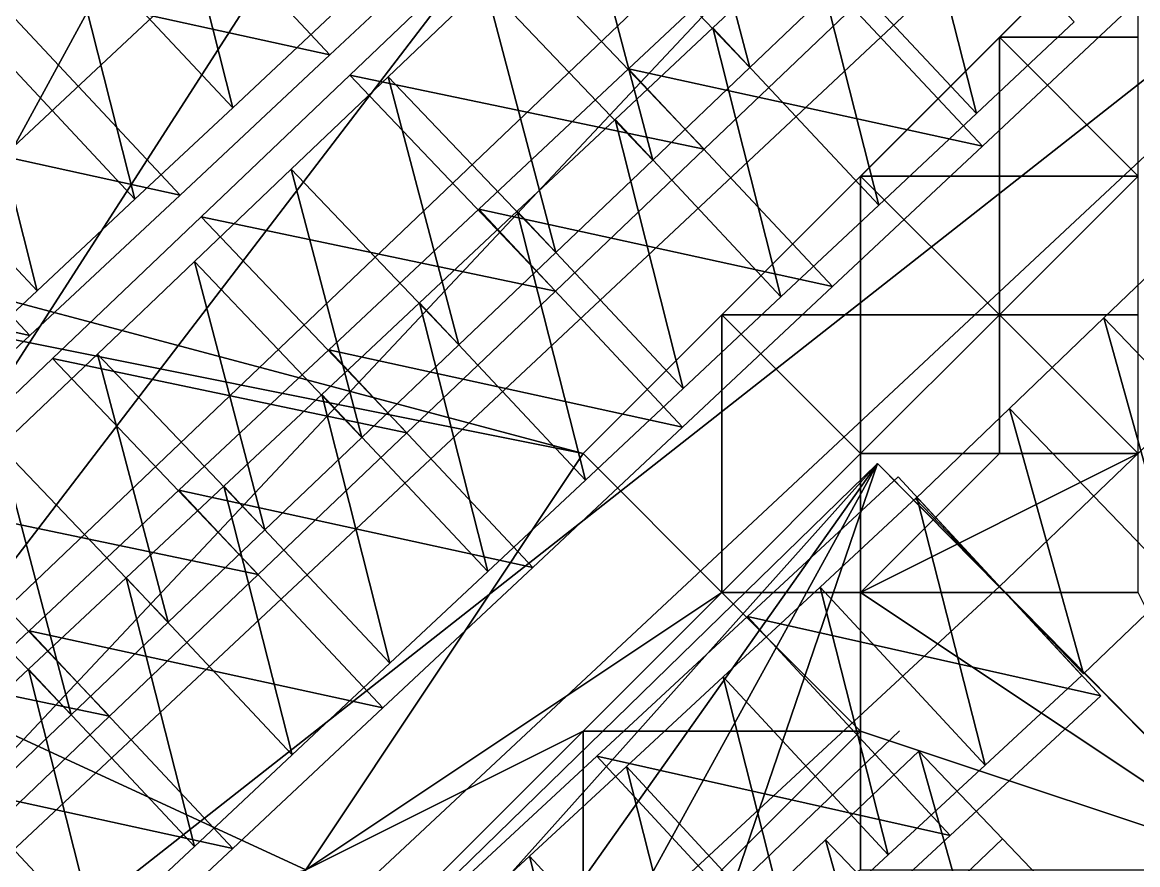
# Model space of a CAD drawing. Header units: metres. Extents: x -1103 to 901, y -902 to 905.
# Drawn here: x -1078.09 to -1062.01, y -507.92 to -495.78 of the extents above; entities that cross this region are included whole.
import ezdxf

# ---------------------------------------------------------------- set-up
doc = ezdxf.new("R2010")
doc.units = ezdxf.units.M
for name, color, linetype in [('OSM_BUILDING_FOOTPRINTS', 7, 'CONTINUOUS'), ('OSM_BUILDING_ROOFS', 1, 'CONTINUOUS'), ('OSM_BUILDING_WALLS', 8, 'CONTINUOUS'), ('OSM_RAIL_AXES', 6, 'CONTINUOUS'), ('OSM_RAIL_SURFACE', 7, 'CONTINUOUS'), ('OSM_TERRAIN', 3, 'CONTINUOUS'), ('OSM_TUNNELS', 252, 'CONTINUOUS')]:
    doc.layers.add(name, color=color, linetype=linetype)

msp = doc.modelspace()

# ---------------------------------------------------------------- linework, layer by layer
at = {"layer": 'OSM_BUILDING_FOOTPRINTS'}
for points in [[(-1054.416, -490.72, 14.952), (-1057.069, -487.9, 14.952), (-1059.025, -485.843, 14.952), (-1062.142, -482.548, 14.952), (-1064.729, -479.805, 14.952), (-1067.139, -477.262, 14.952), (-1071.184, -472.982, 14.952), (-1078.336, -465.418, 14.952), (-1100, -485.639, 14.952), (-1100, -507.15, 14.952), (-1099.547, -507.63, 14.952), (-1096.806, -510.528, 14.952), (-1094.584, -512.883, 14.952), (-1091.168, -516.488, 14.952), (-1089.488, -518.269, 14.952), (-1086.88, -521.022, 14.952)], [(-1084.835, -520.724, 13.126), (-1065.756, -502.144, 13.126), (-1063.999, -503.914, 13.126), (-1056.305, -511.721, 13.126), (-1075.384, -530.301, 13.126), (-1079.153, -526.485, 13.126), (-1081.397, -524.207, 13.126), (-1083.552, -522.018, 13.126), (-1084.835, -520.724, 13.126)]]:
    msp.add_polyline3d(points, close=True, dxfattribs=at)
at = {"layer": 'OSM_BUILDING_ROOFS'}
for points in [[(-1089.488, -518.269, 20.152), (-1071.184, -472.982, 20.152), (-1078.336, -465.418, 20.152)], [(-1089.488, -518.269, 20.152), (-1067.139, -477.262, 20.152), (-1071.184, -472.982, 20.152)], [(-1089.488, -518.269, 20.152), (-1064.729, -479.805, 20.152), (-1067.139, -477.262, 20.152)], [(-1089.488, -518.269, 20.152), (-1062.142, -482.548, 20.152), (-1064.729, -479.805, 20.152)], [(-1089.488, -518.269, 20.152), (-1059.025, -485.843, 20.152), (-1062.142, -482.548, 20.152)], [(-1089.488, -518.269, 20.152), (-1057.069, -487.9, 20.152), (-1059.025, -485.843, 20.152)], [(-1089.488, -518.269, 20.152), (-1054.416, -490.72, 20.152), (-1057.069, -487.9, 20.152)], [(-1089.488, -518.269, 20.152), (-1086.88, -521.022, 20.152), (-1054.416, -490.72, 20.152)], [(-1065.756, -502.144, 18.326), (-1084.835, -520.724, 18.326), (-1083.552, -522.018, 18.326)], [(-1065.756, -502.144, 18.326), (-1083.552, -522.018, 18.326), (-1081.397, -524.207, 18.326)], [(-1065.756, -502.144, 18.326), (-1081.397, -524.207, 18.326), (-1079.153, -526.485, 18.326)], [(-1065.756, -502.144, 18.326), (-1079.153, -526.485, 18.326), (-1075.384, -530.301, 18.326)], [(-1065.756, -502.144, 18.326), (-1075.384, -530.301, 18.326), (-1056.305, -511.721, 18.326)], [(-1065.756, -502.144, 18.326), (-1056.305, -511.721, 18.326), (-1063.999, -503.914, 18.326)]]:
    msp.add_3dface(points, dxfattribs=at)
at = {"layer": 'OSM_BUILDING_WALLS'}
for points in [[(-1086.88, -521.022, 14.952), (-1054.416, -490.72, 14.952), (-1054.416, -490.72, 20.152)], [(-1086.88, -521.022, 14.952), (-1054.416, -490.72, 20.152), (-1086.88, -521.022, 20.152)], [(-1065.756, -502.144, 13.126), (-1084.835, -520.724, 13.126), (-1084.835, -520.724, 18.326)], [(-1065.756, -502.144, 13.126), (-1084.835, -520.724, 18.326), (-1065.756, -502.144, 18.326)], [(-1063.999, -503.914, 13.126), (-1065.756, -502.144, 13.126), (-1065.756, -502.144, 18.326)], [(-1063.999, -503.914, 13.126), (-1065.756, -502.144, 18.326), (-1063.999, -503.914, 18.326)], [(-1056.305, -511.721, 13.126), (-1063.999, -503.914, 13.126), (-1063.999, -503.914, 18.326)], [(-1056.305, -511.721, 13.126), (-1063.999, -503.914, 18.326), (-1056.305, -511.721, 18.326)]]:
    msp.add_3dface(points, dxfattribs=at)
at = {"layer": 'OSM_RAIL_AXES'}
for points in [[(-1062.142, -482.548, 17.564), (-1094.584, -512.883, 17.71)], [(-1059.025, -485.843, 16.9), (-1091.168, -516.488, 16.977)], [(-1057.069, -487.9, 16.525), (-1089.488, -518.269, 16.624)], [(-1063.999, -503.914, 16.382), (-1053.133, -493.485, 16.413)], [(-1083.552, -522.018, 15.833), (-1063.999, -503.914, 15.865)], [(-1081.397, -524.207, 15.574), (-1063.955, -507.552, 15.606)]]:
    msp.add_polyline3d(points, dxfattribs=at)
at = {"layer": 'OSM_RAIL_SURFACE'}
for points in [[(-1068.618, -492.571, 17.05), (-1070.015, -493.903, 17.056), (-1067.6, -496.437, 17.056)], [(-1068.618, -492.571, 17.05), (-1067.6, -496.437, 17.056), (-1066.203, -495.104, 17.05)], [(-1076.032, -493.14, 17.739), (-1077.443, -494.459, 17.748), (-1075.052, -497.015, 17.748)], [(-1076.032, -493.14, 17.739), (-1075.052, -497.015, 17.748), (-1073.642, -495.696, 17.739)], [(-1065.313, -493.225, 16.681), (-1066.722, -494.545, 16.689), (-1064.329, -497.1, 16.689)], [(-1065.313, -493.225, 16.681), (-1064.329, -497.1, 16.689), (-1062.92, -495.779, 16.681)], [(-1070.015, -493.903, 17.056), (-1071.413, -495.236, 17.061), (-1068.998, -497.769, 17.061)], [(-1070.015, -493.903, 17.056), (-1068.998, -497.769, 17.061), (-1067.6, -496.437, 17.056)], [(-1077.443, -494.459, 17.748), (-1078.853, -495.778, 17.756), (-1076.463, -498.334, 17.756)], [(-1077.443, -494.459, 17.748), (-1076.463, -498.334, 17.756), (-1075.052, -497.015, 17.748)], [(-1066.722, -494.545, 16.689), (-1068.132, -495.866, 16.697), (-1065.739, -498.42, 16.697)], [(-1066.722, -494.545, 16.689), (-1065.739, -498.42, 16.697), (-1064.329, -497.1, 16.689)], [(-1071.413, -495.236, 17.061), (-1072.81, -496.568, 17.067), (-1070.395, -499.101, 17.067)], [(-1071.413, -495.236, 17.061), (-1070.395, -499.101, 17.067), (-1068.998, -497.769, 17.061)], [(-1078.853, -495.778, 17.756), (-1080.264, -497.097, 17.765), (-1077.873, -499.653, 17.765)], [(-1078.853, -495.778, 17.756), (-1077.873, -499.653, 17.765), (-1076.463, -498.334, 17.756)], [(-1068.132, -495.866, 16.697), (-1069.541, -497.186, 16.705), (-1067.149, -499.74, 16.705)], [(-1068.132, -495.866, 16.697), (-1067.149, -499.74, 16.705), (-1065.739, -498.42, 16.697)], [(-1072.81, -496.568, 17.067), (-1074.208, -497.901, 17.073), (-1071.793, -500.434, 17.073)], [(-1072.81, -496.568, 17.067), (-1071.793, -500.434, 17.073), (-1070.395, -499.101, 17.067)], [(-1080.264, -497.097, 17.765), (-1079.284, -500.972, 17.774), (-1077.873, -499.653, 17.765)], [(-1069.541, -497.186, 16.705), (-1070.951, -498.506, 16.713), (-1068.558, -501.061, 16.713)], [(-1069.541, -497.186, 16.705), (-1068.558, -501.061, 16.713), (-1067.149, -499.74, 16.705)], [(-1074.208, -497.901, 17.073), (-1075.606, -499.233, 17.08), (-1073.19, -501.766, 17.08)], [(-1074.208, -497.901, 17.073), (-1073.19, -501.766, 17.08), (-1071.793, -500.434, 17.073)], [(-1070.951, -498.506, 16.713), (-1072.36, -499.827, 16.721), (-1069.968, -502.381, 16.721)], [(-1070.951, -498.506, 16.713), (-1069.968, -502.381, 16.721), (-1068.558, -501.061, 16.713)], [(-1060.071, -502.569, 16.398), (-1061.136, -498.74, 16.956), (-1062.494, -500.044, 16.662)], [(-1075.606, -499.233, 17.08), (-1077.003, -500.565, 17.086), (-1074.588, -503.099, 17.086)], [(-1075.606, -499.233, 17.08), (-1074.588, -503.099, 17.086), (-1073.19, -501.766, 17.08)], [(-1072.36, -499.827, 16.721), (-1073.77, -501.147, 16.729), (-1071.377, -503.701, 16.729)], [(-1072.36, -499.827, 16.721), (-1071.377, -503.701, 16.729), (-1069.968, -502.381, 16.721)], [(-1061.429, -503.873, 16.389), (-1062.494, -500.044, 16.662), (-1063.852, -501.348, 16.711)], [(-1061.429, -503.873, 16.389), (-1060.071, -502.569, 16.398), (-1062.494, -500.044, 16.662)], [(-1077.003, -500.565, 17.086), (-1078.401, -501.898, 17.091), (-1075.985, -504.431, 17.091)], [(-1077.003, -500.565, 17.086), (-1075.985, -504.431, 17.091), (-1074.588, -503.099, 17.086)], [(-1073.77, -501.147, 16.729), (-1075.18, -502.467, 16.736), (-1072.787, -505.022, 16.736)], [(-1073.77, -501.147, 16.729), (-1072.787, -505.022, 16.736), (-1071.377, -503.701, 16.729)], [(-1062.787, -505.176, 16.265), (-1063.852, -501.348, 16.711), (-1065.211, -502.651, 16.677)], [(-1062.787, -505.176, 16.265), (-1061.429, -503.873, 16.389), (-1063.852, -501.348, 16.711)], [(-1078.401, -501.898, 17.091), (-1079.798, -503.23, 17.096), (-1077.383, -505.763, 17.096)], [(-1078.401, -501.898, 17.091), (-1077.383, -505.763, 17.096), (-1075.985, -504.431, 17.091)], [(-1075.18, -502.467, 16.736), (-1076.589, -503.788, 16.743), (-1074.196, -506.342, 16.743)], [(-1075.18, -502.467, 16.736), (-1074.196, -506.342, 16.743), (-1072.787, -505.022, 16.736)], [(-1064.207, -506.491, 15.983), (-1065.188, -502.63, 15.985), (-1066.584, -503.923, 15.983)], [(-1064.207, -506.491, 15.983), (-1062.81, -505.198, 15.985), (-1065.188, -502.63, 15.985)], [(-1079.798, -503.23, 17.096), (-1078.781, -507.096, 17.1), (-1077.383, -505.763, 17.096)], [(-1076.589, -503.788, 16.743), (-1077.999, -505.108, 16.749), (-1075.606, -507.663, 16.749)], [(-1076.589, -503.788, 16.743), (-1075.606, -507.663, 16.749), (-1074.196, -506.342, 16.743)], [(-1065.603, -507.784, 15.98), (-1066.584, -503.923, 15.983), (-1067.981, -505.216, 15.98)], [(-1065.603, -507.784, 15.98), (-1064.207, -506.491, 15.983), (-1066.584, -503.923, 15.983)], [(-1077.999, -505.108, 16.749), (-1079.408, -506.429, 16.754), (-1077.015, -508.983, 16.754)], [(-1077.999, -505.108, 16.749), (-1077.015, -508.983, 16.754), (-1075.606, -507.663, 16.749)], [(-1067, -509.077, 15.975), (-1067.981, -505.216, 15.98), (-1069.378, -506.509, 15.975)], [(-1067, -509.077, 15.975), (-1065.603, -507.784, 15.98), (-1067.981, -505.216, 15.98)], [(-1064.088, -510.099, 15.722), (-1065.163, -506.286, 15.726), (-1066.505, -507.568, 15.722)], [(-1064.088, -510.099, 15.722), (-1062.746, -508.818, 15.726), (-1065.163, -506.286, 15.726)], [(-1079.408, -506.429, 16.754), (-1078.425, -510.303, 16.756), (-1077.015, -508.983, 16.754)], [(-1068.397, -510.37, 15.971), (-1069.378, -506.509, 15.975), (-1070.775, -507.802, 15.971)], [(-1068.397, -510.37, 15.971), (-1067, -509.077, 15.975), (-1069.378, -506.509, 15.975)], [(-1065.429, -511.38, 15.719), (-1066.505, -507.568, 15.722), (-1067.847, -508.849, 15.719)], [(-1065.429, -511.38, 15.719), (-1064.088, -510.099, 15.722), (-1066.505, -507.568, 15.722)], [(-1069.793, -511.664, 15.969), (-1070.775, -507.802, 15.971), (-1072.171, -509.095, 15.969)], [(-1069.793, -511.664, 15.969), (-1068.397, -510.37, 15.971), (-1070.775, -507.802, 15.971)]]:
    msp.add_3dface(points, dxfattribs=at)
at = {"layer": 'OSM_TERRAIN'}
for points in [[(-1100, -494, 18.582), (-1070, -502, 18.582), (-1060, -492, 18.582)], [(-1070, -502, 18.582), (-1062, -494, 18.582), (-1060, -492, 18.582)], [(-1100, -496, 18.582), (-1070, -502, 18.582), (-1100, -494, 18.582)], [(-1070, -502, 18.582), (-1064, -496, 18.582), (-1062, -494, 18.582)], [(-1064, -496, 18.582), (-1062, -496, 18.273), (-1062, -494, 18.582)], [(-1090, -512, 18.549), (-1074, -508, 18.582), (-1100, -496, 18.582)], [(-1100, -496, 18.582), (-1074, -508, 18.582), (-1070, -502, 18.582)], [(-1066, -498, 18.582), (-1064, -496, 18.582), (-1070, -502, 18.582)], [(-1066, -498, 18.582), (-1064, -498, 18.225), (-1064, -496, 18.582)], [(-1064, -498, 18.225), (-1062, -498, 17.178), (-1064, -496, 18.582)], [(-1062, -498, 17.178), (-1062, -496, 18.273), (-1064, -496, 18.582)], [(-1070, -502, 18.582), (-1068, -500, 18.582), (-1066, -498, 18.582)], [(-1068, -500, 18.582), (-1066, -500, 18.179), (-1066, -498, 18.582)], [(-1066, -500, 18.179), (-1064, -500, 17.094), (-1066, -498, 18.582)], [(-1064, -500, 17.094), (-1064, -498, 18.225), (-1066, -498, 18.582)], [(-1064, -500, 17.094), (-1062, -500, 16.361), (-1062, -498, 17.178)], [(-1064, -500, 17.094), (-1062, -498, 17.178), (-1064, -498, 18.225)], [(-1068, -504, 17.779), (-1068, -500, 18.582), (-1070, -502, 18.582)], [(-1068, -504, 17.779), (-1066, -502, 17.017), (-1068, -500, 18.582)], [(-1066, -502, 17.017), (-1066, -500, 18.179), (-1068, -500, 18.582)], [(-1066, -502, 17.017), (-1064, -502, 16.347), (-1064, -500, 17.094)], [(-1066, -502, 17.017), (-1064, -500, 17.094), (-1066, -500, 18.179)], [(-1064, -502, 16.347), (-1062, -502, 16.349), (-1064, -500, 17.094)], [(-1062, -502, 16.349), (-1062, -500, 16.361), (-1064, -500, 17.094)], [(-1078, -532, 15.028), (-1060, -520, 15.161), (-1048, -502, 15.187)], [(-1078, -532, 15.028), (-1048, -502, 15.187), (-1060, -508, 15.579)], [(-1074, -508, 18.582), (-1068, -504, 17.779), (-1070, -502, 18.582)], [(-1068, -504, 17.779), (-1066, -504, 16.417), (-1066, -502, 17.017)], [(-1066, -504, 16.417), (-1064, -502, 16.347), (-1066, -502, 17.017)], [(-1066, -504, 16.417), (-1062, -504, 16.347), (-1062, -502, 16.349)], [(-1066, -504, 16.417), (-1062, -502, 16.349), (-1064, -502, 16.347)], [(-1070, -506, 18.183), (-1068, -504, 17.779), (-1074, -508, 18.582)], [(-1070, -506, 18.183), (-1066, -506, 16.262), (-1068, -504, 17.779)], [(-1066, -506, 16.262), (-1066, -504, 16.417), (-1068, -504, 17.779)], [(-1066, -506, 16.262), (-1060, -508, 15.579), (-1066, -504, 16.417)], [(-1060, -508, 15.579), (-1062, -504, 16.347), (-1066, -504, 16.417)], [(-1076, -512, 17.962), (-1070, -510, 15.985), (-1070, -506, 18.183)], [(-1076, -512, 17.962), (-1070, -506, 18.183), (-1074, -508, 18.582)], [(-1070, -510, 15.985), (-1066, -506, 16.262), (-1070, -506, 18.183)], [(-1070, -510, 15.985), (-1066, -508, 15.63), (-1066, -506, 16.262)], [(-1066, -508, 15.63), (-1060, -508, 15.579), (-1066, -506, 16.262)]]:
    msp.add_3dface(points, dxfattribs=at)
at = {"layer": 'OSM_TUNNELS'}
for points in [[(-1073.651, -496.252, 23.821), (-1078.75, -495.134, 23.834), (-1076.587, -493.111, 23.821)], [(-1073.651, -496.252, 24.521), (-1076.587, -493.111, 24.521), (-1078.75, -495.134, 24.534)], [(-1071.488, -494.23, 23.807), (-1073.651, -496.252, 23.821), (-1076.587, -493.111, 23.821)], [(-1071.488, -494.23, 24.507), (-1076.587, -493.111, 24.521), (-1073.651, -496.252, 24.521)], [(-1071.488, -494.23, 17.307), (-1071.488, -494.23, 18.632), (-1073.651, -496.252, 18.632)], [(-1071.488, -494.23, 17.307), (-1073.651, -496.252, 18.632), (-1073.651, -496.252, 17.321)], [(-1071.488, -494.23, 17.307), (-1073.651, -496.252, 17.321), (-1073.651, -496.252, 18.632)], [(-1071.488, -494.23, 17.307), (-1073.651, -496.252, 18.632), (-1071.488, -494.23, 18.632)], [(-1067.184, -494.429, 16.27), (-1069.345, -496.454, 16.282), (-1069.345, -496.454, 18.632)], [(-1067.184, -494.429, 16.27), (-1069.345, -496.454, 18.632), (-1067.184, -494.429, 18.632)], [(-1067.184, -494.429, 16.27), (-1067.184, -494.429, 18.632), (-1069.345, -496.454, 18.632)], [(-1067.184, -494.429, 16.27), (-1069.345, -496.454, 18.632), (-1069.345, -496.454, 16.282)], [(-1064.244, -497.568, 22.77), (-1069.345, -496.454, 22.782), (-1067.184, -494.429, 22.77)], [(-1064.244, -497.568, 23.47), (-1067.184, -494.429, 23.47), (-1069.345, -496.454, 23.482)], [(-1062.083, -495.543, 22.757), (-1064.244, -497.568, 22.77), (-1067.184, -494.429, 22.77)], [(-1062.083, -495.543, 23.457), (-1067.184, -494.429, 23.47), (-1064.244, -497.568, 23.47)], [(-1071.223, -494.502, 16.639), (-1073.366, -496.545, 16.649), (-1073.366, -496.545, 18.632)], [(-1071.223, -494.502, 16.639), (-1073.366, -496.545, 18.632), (-1071.223, -494.502, 18.632)], [(-1071.223, -494.502, 16.639), (-1071.223, -494.502, 18.632), (-1073.366, -496.545, 18.632)], [(-1071.223, -494.502, 16.639), (-1073.366, -496.545, 18.632), (-1073.366, -496.545, 16.649)], [(-1068.256, -497.614, 23.139), (-1073.366, -496.545, 23.149), (-1071.223, -494.502, 23.139)], [(-1068.256, -497.614, 23.839), (-1071.223, -494.502, 23.839), (-1073.366, -496.545, 23.849)], [(-1066.113, -495.571, 23.131), (-1068.256, -497.614, 23.139), (-1071.223, -494.502, 23.139)], [(-1066.113, -495.571, 23.831), (-1071.223, -494.502, 23.839), (-1068.256, -497.614, 23.839)], [(-1075.813, -498.275, 23.834), (-1080.913, -497.156, 23.847), (-1078.75, -495.134, 23.834)], [(-1075.813, -498.275, 24.534), (-1078.75, -495.134, 24.534), (-1080.913, -497.156, 24.547)], [(-1073.651, -496.252, 23.821), (-1075.813, -498.275, 23.834), (-1078.75, -495.134, 23.834)], [(-1073.651, -496.252, 24.521), (-1078.75, -495.134, 24.534), (-1075.813, -498.275, 24.534)], [(-1066.113, -495.571, 16.631), (-1066.113, -495.571, 18.632), (-1068.256, -497.614, 18.632)], [(-1066.113, -495.571, 16.631), (-1068.256, -497.614, 18.632), (-1068.256, -497.614, 16.639)], [(-1066.113, -495.571, 16.631), (-1068.256, -497.614, 16.639), (-1068.256, -497.614, 18.632)], [(-1066.113, -495.571, 16.631), (-1068.256, -497.614, 18.632), (-1066.113, -495.571, 18.632)], [(-1062.083, -495.543, 16.257), (-1062.083, -495.543, 18.406), (-1064.244, -497.568, 18.396)], [(-1062.083, -495.543, 16.257), (-1064.244, -497.568, 18.396), (-1064.244, -497.568, 16.27)], [(-1062.083, -495.543, 16.257), (-1064.244, -497.568, 16.27), (-1064.244, -497.568, 18.396)], [(-1062.083, -495.543, 16.257), (-1064.244, -497.568, 18.396), (-1062.083, -495.543, 18.406)], [(-1073.651, -496.252, 17.321), (-1073.651, -496.252, 18.632), (-1075.813, -498.275, 18.632)], [(-1073.651, -496.252, 17.321), (-1075.813, -498.275, 18.632), (-1075.813, -498.275, 17.334)], [(-1073.651, -496.252, 17.321), (-1075.813, -498.275, 17.334), (-1075.813, -498.275, 18.632)], [(-1073.651, -496.252, 17.321), (-1075.813, -498.275, 18.632), (-1073.651, -496.252, 18.632)], [(-1073.366, -496.545, 16.649), (-1075.509, -498.588, 16.658), (-1075.509, -498.588, 18.632)], [(-1073.366, -496.545, 16.649), (-1075.509, -498.588, 18.632), (-1073.366, -496.545, 18.632)], [(-1073.366, -496.545, 16.649), (-1073.366, -496.545, 18.632), (-1075.509, -498.588, 18.632)], [(-1073.366, -496.545, 16.649), (-1075.509, -498.588, 18.632), (-1075.509, -498.588, 16.658)], [(-1070.399, -499.657, 23.149), (-1075.509, -498.588, 23.158), (-1073.366, -496.545, 23.149)], [(-1070.399, -499.657, 23.849), (-1073.366, -496.545, 23.849), (-1075.509, -498.588, 23.858)], [(-1068.256, -497.614, 23.139), (-1070.399, -499.657, 23.149), (-1073.366, -496.545, 23.149)], [(-1068.256, -497.614, 23.839), (-1073.366, -496.545, 23.849), (-1070.399, -499.657, 23.849)], [(-1069.345, -496.454, 16.282), (-1071.506, -498.478, 16.295), (-1071.506, -498.478, 18.632)], [(-1069.345, -496.454, 16.282), (-1071.506, -498.478, 18.632), (-1069.345, -496.454, 18.632)], [(-1069.345, -496.454, 16.282), (-1069.345, -496.454, 18.632), (-1071.506, -498.478, 18.632)], [(-1069.345, -496.454, 16.282), (-1071.506, -498.478, 18.632), (-1071.506, -498.478, 16.295)], [(-1066.405, -499.592, 22.782), (-1071.506, -498.478, 22.795), (-1069.345, -496.454, 22.782)], [(-1066.405, -499.592, 23.482), (-1069.345, -496.454, 23.482), (-1071.506, -498.478, 23.495)], [(-1064.244, -497.568, 22.77), (-1066.405, -499.592, 22.782), (-1069.345, -496.454, 22.782)], [(-1064.244, -497.568, 23.47), (-1069.345, -496.454, 23.482), (-1066.405, -499.592, 23.482)], [(-1077.976, -500.297, 23.847), (-1083.076, -499.179, 23.861), (-1080.913, -497.156, 23.847)], [(-1077.976, -500.297, 24.547), (-1080.913, -497.156, 24.547), (-1083.076, -499.179, 24.561)], [(-1075.813, -498.275, 23.834), (-1077.976, -500.297, 23.847), (-1080.913, -497.156, 23.847)], [(-1075.813, -498.275, 24.534), (-1080.913, -497.156, 24.547), (-1077.976, -500.297, 24.547)], [(-1068.256, -497.614, 16.639), (-1068.256, -497.614, 18.632), (-1070.399, -499.657, 18.632)], [(-1068.256, -497.614, 16.639), (-1070.399, -499.657, 18.632), (-1070.399, -499.657, 16.649)], [(-1068.256, -497.614, 16.639), (-1070.399, -499.657, 16.649), (-1070.399, -499.657, 18.632)], [(-1068.256, -497.614, 16.639), (-1070.399, -499.657, 18.632), (-1068.256, -497.614, 18.632)], [(-1064.244, -497.568, 16.27), (-1064.244, -497.568, 18.396), (-1066.405, -499.592, 18.393)], [(-1064.244, -497.568, 16.27), (-1066.405, -499.592, 18.393), (-1066.405, -499.592, 16.282)], [(-1064.244, -497.568, 16.27), (-1066.405, -499.592, 16.282), (-1066.405, -499.592, 18.393)], [(-1064.244, -497.568, 16.27), (-1066.405, -499.592, 18.393), (-1064.244, -497.568, 18.396)], [(-1075.813, -498.275, 17.334), (-1075.813, -498.275, 18.632), (-1077.976, -500.297, 18.632)], [(-1075.813, -498.275, 17.334), (-1077.976, -500.297, 18.632), (-1077.976, -500.297, 17.347)], [(-1075.813, -498.275, 17.334), (-1077.976, -500.297, 17.347), (-1077.976, -500.297, 18.632)], [(-1075.813, -498.275, 17.334), (-1077.976, -500.297, 18.632), (-1075.813, -498.275, 18.632)], [(-1071.506, -498.478, 16.295), (-1073.668, -500.503, 16.307), (-1073.668, -500.503, 18.632)], [(-1071.506, -498.478, 16.295), (-1073.668, -500.503, 18.632), (-1071.506, -498.478, 18.632)], [(-1071.506, -498.478, 16.295), (-1071.506, -498.478, 18.632), (-1073.668, -500.503, 18.632)], [(-1071.506, -498.478, 16.295), (-1073.668, -500.503, 18.632), (-1073.668, -500.503, 16.307)], [(-1068.567, -501.617, 22.795), (-1073.668, -500.503, 22.807), (-1071.506, -498.478, 22.795)], [(-1068.567, -501.617, 23.495), (-1071.506, -498.478, 23.495), (-1073.668, -500.503, 23.507)], [(-1066.405, -499.592, 22.782), (-1068.567, -501.617, 22.795), (-1071.506, -498.478, 22.795)], [(-1066.405, -499.592, 23.482), (-1071.506, -498.478, 23.495), (-1068.567, -501.617, 23.495)], [(-1075.509, -498.588, 16.658), (-1077.652, -500.631, 16.667), (-1077.652, -500.631, 18.632)], [(-1075.509, -498.588, 16.658), (-1077.652, -500.631, 18.632), (-1075.509, -498.588, 18.632)], [(-1075.509, -498.588, 16.658), (-1075.509, -498.588, 18.632), (-1077.652, -500.631, 18.632)], [(-1075.509, -498.588, 16.658), (-1077.652, -500.631, 18.632), (-1077.652, -500.631, 16.667)], [(-1072.542, -501.7, 23.158), (-1077.652, -500.631, 23.167), (-1075.509, -498.588, 23.158)], [(-1072.542, -501.7, 23.858), (-1075.509, -498.588, 23.858), (-1077.652, -500.631, 23.867)], [(-1070.399, -499.657, 23.149), (-1072.542, -501.7, 23.158), (-1075.509, -498.588, 23.158)], [(-1070.399, -499.657, 23.849), (-1075.509, -498.588, 23.858), (-1072.542, -501.7, 23.858)], [(-1077.976, -500.297, 23.847), (-1080.139, -502.319, 23.861), (-1083.076, -499.179, 23.861)], [(-1077.976, -500.297, 24.547), (-1083.076, -499.179, 24.561), (-1080.139, -502.319, 24.561)], [(-1066.405, -499.592, 16.282), (-1066.405, -499.592, 18.393), (-1068.567, -501.617, 18.421)], [(-1066.405, -499.592, 16.282), (-1068.567, -501.617, 18.421), (-1068.567, -501.617, 16.295)], [(-1066.405, -499.592, 16.282), (-1068.567, -501.617, 16.295), (-1068.567, -501.617, 18.421)], [(-1066.405, -499.592, 16.282), (-1068.567, -501.617, 18.421), (-1066.405, -499.592, 18.393)], [(-1070.399, -499.657, 16.649), (-1070.399, -499.657, 18.632), (-1072.542, -501.7, 18.632)], [(-1070.399, -499.657, 16.649), (-1072.542, -501.7, 18.632), (-1072.542, -501.7, 16.658)], [(-1070.399, -499.657, 16.649), (-1072.542, -501.7, 16.658), (-1072.542, -501.7, 18.632)], [(-1070.399, -499.657, 16.649), (-1072.542, -501.7, 18.632), (-1070.399, -499.657, 18.632)], [(-1077.976, -500.297, 17.347), (-1077.976, -500.297, 18.632), (-1080.139, -502.319, 18.632)], [(-1077.976, -500.297, 17.347), (-1080.139, -502.319, 18.632), (-1080.139, -502.319, 17.361)], [(-1077.976, -500.297, 17.347), (-1080.139, -502.319, 17.361), (-1080.139, -502.319, 18.632)], [(-1077.976, -500.297, 17.347), (-1080.139, -502.319, 18.632), (-1077.976, -500.297, 18.632)], [(-1073.668, -500.503, 16.307), (-1075.829, -502.528, 16.318), (-1075.829, -502.528, 18.632)], [(-1073.668, -500.503, 16.307), (-1075.829, -502.528, 18.632), (-1073.668, -500.503, 18.632)], [(-1073.668, -500.503, 16.307), (-1073.668, -500.503, 18.632), (-1075.829, -502.528, 18.632)], [(-1073.668, -500.503, 16.307), (-1075.829, -502.528, 18.632), (-1075.829, -502.528, 16.318)], [(-1070.728, -503.641, 22.807), (-1075.829, -502.528, 22.818), (-1073.668, -500.503, 22.807)], [(-1070.728, -503.641, 23.507), (-1073.668, -500.503, 23.507), (-1075.829, -502.528, 23.518)], [(-1068.567, -501.617, 22.795), (-1070.728, -503.641, 22.807), (-1073.668, -500.503, 22.807)], [(-1068.567, -501.617, 23.495), (-1073.668, -500.503, 23.507), (-1070.728, -503.641, 23.507)], [(-1077.652, -500.631, 16.667), (-1079.795, -502.674, 16.675), (-1079.795, -502.674, 18.632)], [(-1077.652, -500.631, 16.667), (-1079.795, -502.674, 18.632), (-1077.652, -500.631, 18.632)], [(-1077.652, -500.631, 16.667), (-1077.652, -500.631, 18.632), (-1079.795, -502.674, 18.632)], [(-1077.652, -500.631, 16.667), (-1079.795, -502.674, 18.632), (-1079.795, -502.674, 16.675)], [(-1074.685, -503.743, 23.167), (-1079.795, -502.674, 23.175), (-1077.652, -500.631, 23.167)], [(-1074.685, -503.743, 23.867), (-1077.652, -500.631, 23.867), (-1079.795, -502.674, 23.875)], [(-1072.542, -501.7, 23.158), (-1074.685, -503.743, 23.167), (-1077.652, -500.631, 23.167)], [(-1072.542, -501.7, 23.858), (-1077.652, -500.631, 23.867), (-1074.685, -503.743, 23.867)], [(-1072.542, -501.7, 16.658), (-1072.542, -501.7, 18.632), (-1074.685, -503.743, 18.632)], [(-1072.542, -501.7, 16.658), (-1074.685, -503.743, 18.632), (-1074.685, -503.743, 16.667)], [(-1072.542, -501.7, 16.658), (-1074.685, -503.743, 16.667), (-1074.685, -503.743, 18.632)], [(-1072.542, -501.7, 16.658), (-1074.685, -503.743, 18.632), (-1072.542, -501.7, 18.632)], [(-1068.567, -501.617, 16.295), (-1068.567, -501.617, 18.421), (-1070.728, -503.641, 18.543)], [(-1068.567, -501.617, 16.295), (-1070.728, -503.641, 18.543), (-1070.728, -503.641, 16.307)], [(-1068.567, -501.617, 16.295), (-1070.728, -503.641, 16.307), (-1070.728, -503.641, 18.543)], [(-1068.567, -501.617, 16.295), (-1070.728, -503.641, 18.543), (-1068.567, -501.617, 18.421)], [(-1067.632, -504.348, 15.561), (-1067.632, -504.348, 17.551), (-1065.46, -502.336, 16.785)], [(-1067.632, -504.348, 15.561), (-1065.46, -502.336, 16.785), (-1065.46, -502.336, 15.565)], [(-1067.632, -504.348, 15.561), (-1065.46, -502.336, 15.565), (-1065.46, -502.336, 16.785)], [(-1067.632, -504.348, 15.561), (-1065.46, -502.336, 16.785), (-1067.632, -504.348, 17.551)], [(-1067.632, -504.348, 22.061), (-1065.46, -502.336, 22.065), (-1062.538, -505.491, 22.065)], [(-1067.632, -504.348, 22.761), (-1062.538, -505.491, 22.765), (-1065.46, -502.336, 22.765)], [(-1076.828, -505.786, 23.175), (-1081.938, -504.717, 23.181), (-1079.795, -502.674, 23.175)], [(-1076.828, -505.786, 23.875), (-1079.795, -502.674, 23.875), (-1081.938, -504.717, 23.881)], [(-1074.685, -503.743, 23.167), (-1076.828, -505.786, 23.175), (-1079.795, -502.674, 23.175)], [(-1074.685, -503.743, 23.867), (-1079.795, -502.674, 23.875), (-1076.828, -505.786, 23.875)], [(-1075.829, -502.528, 16.318), (-1077.99, -504.552, 16.328), (-1077.99, -504.552, 18.632)], [(-1075.829, -502.528, 16.318), (-1077.99, -504.552, 18.632), (-1075.829, -502.528, 18.632)], [(-1075.829, -502.528, 16.318), (-1075.829, -502.528, 18.632), (-1077.99, -504.552, 18.632)], [(-1075.829, -502.528, 16.318), (-1077.99, -504.552, 18.632), (-1077.99, -504.552, 16.328)], [(-1072.889, -505.666, 22.818), (-1077.99, -504.552, 22.828), (-1075.829, -502.528, 22.818)], [(-1072.889, -505.666, 23.518), (-1075.829, -502.528, 23.518), (-1077.99, -504.552, 23.528)], [(-1070.728, -503.641, 22.807), (-1072.889, -505.666, 22.818), (-1075.829, -502.528, 22.818)], [(-1070.728, -503.641, 23.507), (-1075.829, -502.528, 23.518), (-1072.889, -505.666, 23.518)], [(-1070.728, -503.641, 16.307), (-1070.728, -503.641, 18.543), (-1072.889, -505.666, 18.632)], [(-1070.728, -503.641, 16.307), (-1072.889, -505.666, 18.632), (-1072.889, -505.666, 16.318)], [(-1070.728, -503.641, 16.307), (-1072.889, -505.666, 16.318), (-1072.889, -505.666, 18.632)], [(-1070.728, -503.641, 16.307), (-1072.889, -505.666, 18.632), (-1070.728, -503.641, 18.543)], [(-1074.685, -503.743, 16.667), (-1074.685, -503.743, 18.632), (-1076.828, -505.786, 18.632)], [(-1074.685, -503.743, 16.667), (-1076.828, -505.786, 18.632), (-1076.828, -505.786, 16.675)], [(-1074.685, -503.743, 16.667), (-1076.828, -505.786, 16.675), (-1076.828, -505.786, 18.632)], [(-1074.685, -503.743, 16.667), (-1076.828, -505.786, 18.632), (-1074.685, -503.743, 18.632)], [(-1069.805, -506.359, 15.555), (-1069.805, -506.359, 17.942), (-1067.632, -504.348, 17.551)], [(-1069.805, -506.359, 15.555), (-1067.632, -504.348, 17.551), (-1067.632, -504.348, 15.561)], [(-1069.805, -506.359, 15.555), (-1067.632, -504.348, 15.561), (-1067.632, -504.348, 17.551)], [(-1069.805, -506.359, 15.555), (-1067.632, -504.348, 17.551), (-1069.805, -506.359, 17.942)], [(-1069.805, -506.359, 22.055), (-1067.632, -504.348, 22.061), (-1064.711, -507.503, 22.061)], [(-1069.805, -506.359, 22.755), (-1064.711, -507.503, 22.761), (-1067.632, -504.348, 22.761)], [(-1067.632, -504.348, 22.061), (-1062.538, -505.491, 22.065), (-1064.711, -507.503, 22.061)], [(-1067.632, -504.348, 22.761), (-1064.711, -507.503, 22.761), (-1062.538, -505.491, 22.765)], [(-1077.99, -504.552, 16.328), (-1080.152, -506.577, 16.336), (-1080.152, -506.577, 18.628)], [(-1077.99, -504.552, 16.328), (-1080.152, -506.577, 18.628), (-1077.99, -504.552, 18.632)], [(-1077.99, -504.552, 16.328), (-1077.99, -504.552, 18.632), (-1080.152, -506.577, 18.628)], [(-1077.99, -504.552, 16.328), (-1080.152, -506.577, 18.628), (-1080.152, -506.577, 16.336)], [(-1075.051, -507.69, 22.828), (-1080.152, -506.577, 22.836), (-1077.99, -504.552, 22.828)], [(-1075.051, -507.69, 23.528), (-1077.99, -504.552, 23.528), (-1080.152, -506.577, 23.536)], [(-1072.889, -505.666, 22.818), (-1075.051, -507.69, 22.828), (-1077.99, -504.552, 22.828)], [(-1072.889, -505.666, 23.518), (-1077.99, -504.552, 23.528), (-1075.051, -507.69, 23.528)], [(-1076.828, -505.786, 23.175), (-1078.97, -507.829, 23.181), (-1081.938, -504.717, 23.181)], [(-1076.828, -505.786, 23.875), (-1081.938, -504.717, 23.881), (-1078.97, -507.829, 23.881)], [(-1064.711, -507.503, 15.561), (-1062.538, -505.491, 15.565), (-1062.538, -505.491, 16.133)], [(-1064.711, -507.503, 15.561), (-1062.538, -505.491, 16.133), (-1064.711, -507.503, 15.861)], [(-1064.711, -507.503, 15.561), (-1064.711, -507.503, 15.861), (-1062.538, -505.491, 16.133)], [(-1064.711, -507.503, 15.561), (-1062.538, -505.491, 16.133), (-1062.538, -505.491, 15.565)], [(-1072.889, -505.666, 16.318), (-1072.889, -505.666, 18.632), (-1075.051, -507.69, 18.631)], [(-1072.889, -505.666, 16.318), (-1075.051, -507.69, 18.631), (-1075.051, -507.69, 16.328)], [(-1072.889, -505.666, 16.318), (-1075.051, -507.69, 16.328), (-1075.051, -507.69, 18.631)], [(-1072.889, -505.666, 16.318), (-1075.051, -507.69, 18.631), (-1072.889, -505.666, 18.632)], [(-1076.828, -505.786, 16.675), (-1076.828, -505.786, 18.632), (-1078.97, -507.829, 18.626)], [(-1076.828, -505.786, 16.675), (-1078.97, -507.829, 18.626), (-1078.97, -507.829, 16.681)], [(-1076.828, -505.786, 16.675), (-1078.97, -507.829, 16.681), (-1078.97, -507.829, 18.626)], [(-1076.828, -505.786, 16.675), (-1078.97, -507.829, 18.626), (-1076.828, -505.786, 18.632)], [(-1067.377, -507.848, 15.301), (-1067.377, -507.848, 16.068), (-1065.439, -505.997, 16.263)], [(-1067.377, -507.848, 15.301), (-1065.439, -505.997, 16.263), (-1065.439, -505.997, 15.306)], [(-1067.377, -507.848, 15.301), (-1065.439, -505.997, 15.306), (-1065.439, -505.997, 16.263)], [(-1067.377, -507.848, 15.301), (-1065.439, -505.997, 16.263), (-1067.377, -507.848, 16.068)], [(-1071.977, -508.371, 15.55), (-1071.977, -508.371, 17.944), (-1069.805, -506.359, 17.942)], [(-1071.977, -508.371, 15.55), (-1069.805, -506.359, 17.942), (-1069.805, -506.359, 15.555)], [(-1071.977, -508.371, 15.55), (-1069.805, -506.359, 15.555), (-1069.805, -506.359, 17.942)], [(-1071.977, -508.371, 15.55), (-1069.805, -506.359, 17.942), (-1071.977, -508.371, 17.944)], [(-1071.977, -508.371, 22.05), (-1069.805, -506.359, 22.055), (-1066.883, -509.514, 22.055)], [(-1071.977, -508.371, 22.75), (-1066.883, -509.514, 22.755), (-1069.805, -506.359, 22.755)], [(-1069.805, -506.359, 22.055), (-1064.711, -507.503, 22.061), (-1066.883, -509.514, 22.055)], [(-1069.805, -506.359, 22.755), (-1066.883, -509.514, 22.755), (-1064.711, -507.503, 22.761)], [(-1077.212, -509.715, 22.836), (-1082.313, -508.601, 22.836), (-1080.152, -506.577, 22.836)], [(-1077.212, -509.715, 23.536), (-1080.152, -506.577, 23.536), (-1082.313, -508.601, 23.536)], [(-1075.051, -507.69, 22.828), (-1077.212, -509.715, 22.836), (-1080.152, -506.577, 22.836)], [(-1075.051, -507.69, 23.528), (-1080.152, -506.577, 23.536), (-1077.212, -509.715, 23.536)], [(-1075.051, -507.69, 16.328), (-1075.051, -507.69, 18.631), (-1077.212, -509.715, 18.628)], [(-1075.051, -507.69, 16.328), (-1077.212, -509.715, 18.628), (-1077.212, -509.715, 16.336)], [(-1075.051, -507.69, 16.328), (-1077.212, -509.715, 16.336), (-1077.212, -509.715, 18.628)], [(-1075.051, -507.69, 16.328), (-1077.212, -509.715, 18.628), (-1075.051, -507.69, 18.631)], [(-1069.315, -509.698, 15.296), (-1069.315, -509.698, 15.965), (-1067.377, -507.848, 16.068)], [(-1069.315, -509.698, 15.296), (-1067.377, -507.848, 16.068), (-1067.377, -507.848, 15.301)], [(-1069.315, -509.698, 15.296), (-1067.377, -507.848, 15.301), (-1067.377, -507.848, 16.068)], [(-1069.315, -509.698, 15.296), (-1067.377, -507.848, 16.068), (-1069.315, -509.698, 15.965)]]:
    msp.add_3dface(points, dxfattribs=at)

doc.saveas('drawing.dxf')
